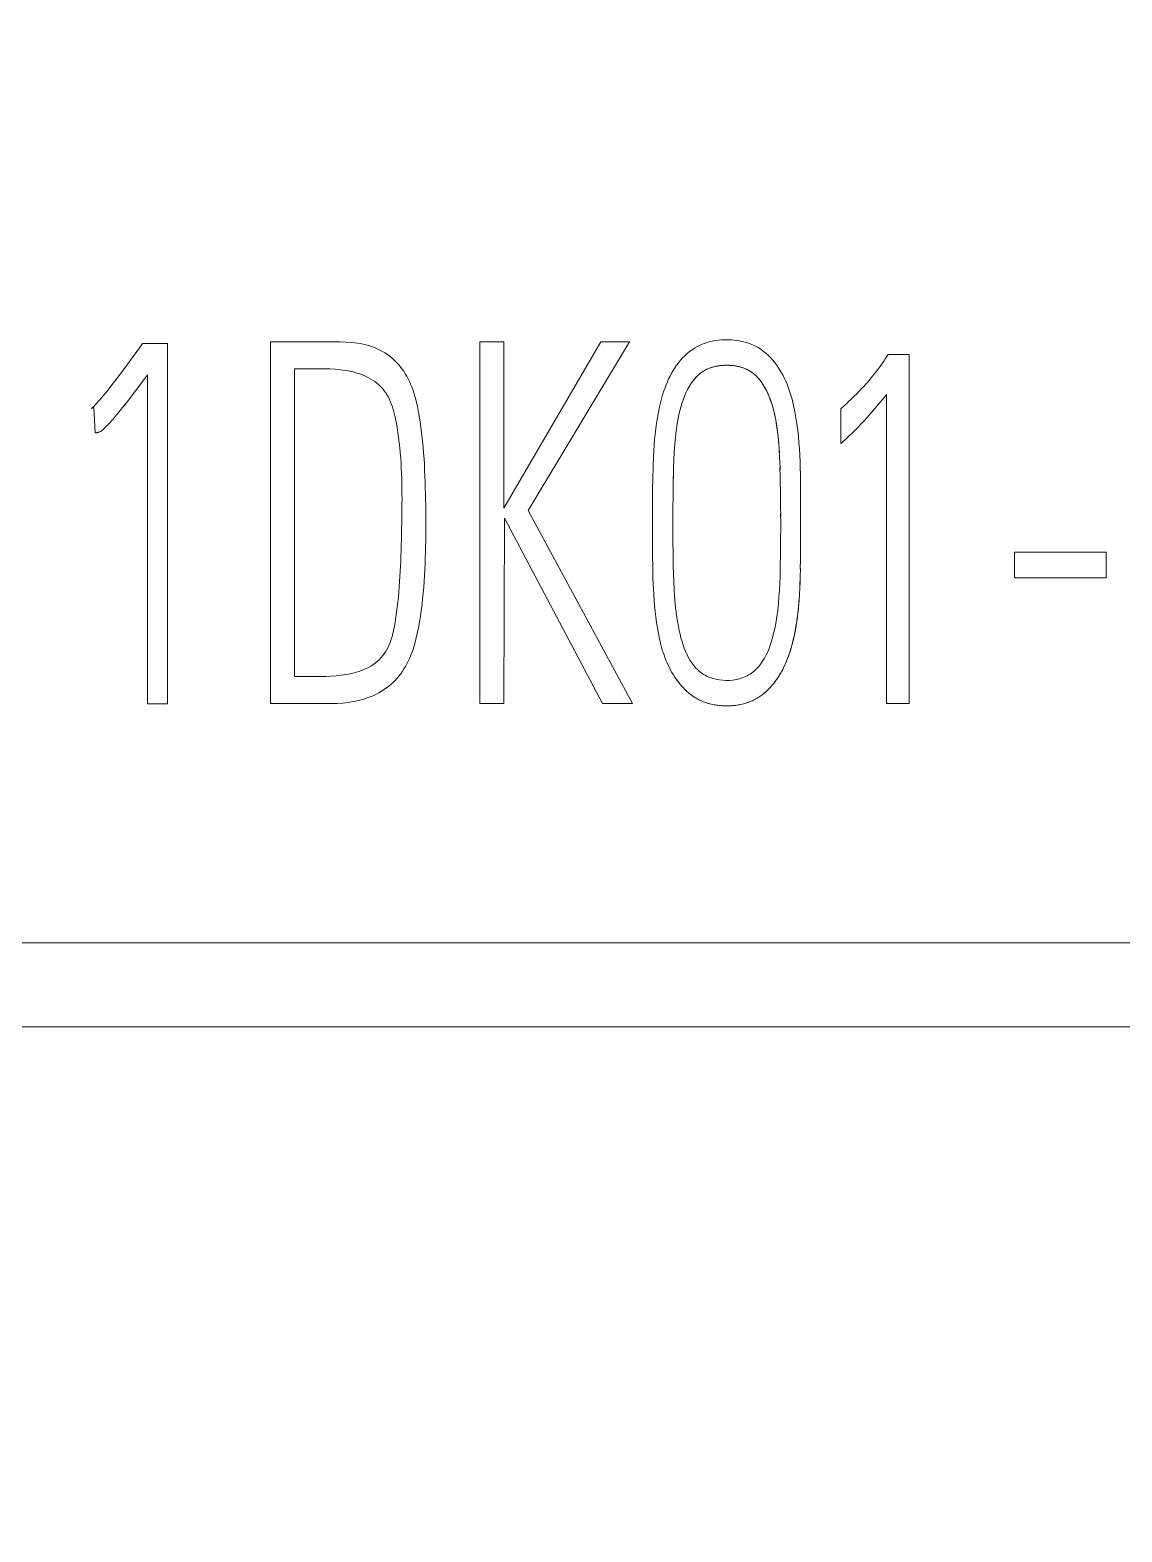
# Model space of a CAD drawing. Header units: millimetres. Extents: x 42356 to 50646, y 31507 to 39566.
# Drawn here: x 47607.36 to 47611.89, y 38417.58 to 38423.81 of the extents above; entities that cross this region are included whole.
import ezdxf

# ---------------------------------------------------------------- set-up
doc = ezdxf.new("R2010")
doc.units = ezdxf.units.MM
doc.set_wipeout_variables(frame=1)
doc.layers.add('000-PI-Oprema', color=30, linetype='Continuous', lineweight=5)
doc.layers.add('004-PI-DIN Šina', color=3, linetype='Continuous')

# ---------------------------------------------------------------- blocks, each defined once
blk = doc.blocks.new('*U116')
at = {"layer": '004-PI-DIN Šina'}
blk.add_lwpolyline([(0, -12.5), (650, -12.5)], dxfattribs=at)
blk = doc.blocks.new('A101_6ES7512-1DK01-0AB0')
at = {"layer": '000-PI-Oprema'}
for p, q in [((55.3342, -11.2749), (55.3342, -9.7749)), ((56.2023, -11.2749), (56.2023, -9.7749)), ((56.2023, -9.7749), (56.3019, -9.7749)), ((56.3019, -10.4641), (56.7035, -9.7749)), ((56.3019, -9.7749), (56.3019, -10.4641)), ((56.8231, -9.7749), (56.4031, -10.4751)), ((56.7035, -9.7749), (56.8231, -9.7749)), ((54.769, -9.8299), (54.7541, -9.8503)), ((54.7801, -9.8146), (54.769, -9.8299)), ((54.7912, -9.7992), (54.7801, -9.8146)), ((54.8029, -9.7824), (54.7912, -9.7992)), ((54.9077, -9.7824), (54.8029, -9.7824)), ((54.9077, -11.2764), (54.9077, -9.7824)), ((57.8954, -9.8269), (57.9824, -9.8269)), ((57.9824, -9.8269), (57.9824, -11.2749)), ((54.7204, -9.8959), (54.7053, -9.9162)), ((54.7316, -9.8807), (54.7204, -9.8959)), ((54.7541, -9.8503), (54.7316, -9.8807)), ((55.4338, -9.8872), (55.4338, -11.1626)), ((55.5583, -9.8872), (55.4338, -9.8872)), ((57.1478, -9.8869), (57.1436, -9.8888)), ((57.1476, -9.887), (57.1516, -9.8853)), ((57.1725, -9.8784), (57.1681, -9.8796)), ((57.1723, -9.8784), (57.1766, -9.8774)), ((57.1981, -9.8736), (57.1938, -9.8742)), ((57.1981, -9.8736), (57.2024, -9.8732)), ((57.2205, -9.8721), (57.2154, -9.8723)), ((57.2243, -9.872), (57.2197, -9.8721)), ((57.2241, -9.872), (57.2284, -9.872)), ((57.2465, -9.8729), (57.2415, -9.8725)), ((57.2459, -9.8728), (57.2503, -9.8732)), ((54.6747, -9.9563), (54.6669, -9.9663)), ((54.6824, -9.9463), (54.6747, -9.9563)), ((54.6938, -9.9313), (54.6824, -9.9463)), ((54.7053, -9.9162), (54.6938, -9.9313)), ((54.7762, -9.9762), (54.7901, -9.9577)), ((54.797, -9.9485), (54.7831, -9.967)), ((54.8108, -9.9299), (54.797, -9.9485)), ((54.797, -9.9485), (54.8039, -9.9392)), ((54.8246, -9.9114), (54.8039, -9.9392)), ((54.8246, -9.9114), (54.8246, -11.2764)), ((57.1075, -9.913), (57.1043, -9.9161)), ((57.3449, -9.9133), (57.3415, -9.9103)), ((54.7551, -10.0037), (54.7409, -10.022)), ((54.7551, -10.0037), (54.7692, -9.9854)), ((54.7762, -9.9762), (54.7622, -9.9946)), ((57.889, -11.2749), (57.889, -9.9931)), ((54.5915, -10.0509), (54.6015, -10.0467)), ((54.6015, -10.0467), (54.6066, -10.1527)), ((57.6992, -10.0533), (57.7155, -10.0381)), ((57.6992, -10.1966), (57.6992, -10.0533)), ((54.6472, -10.1318), (54.6594, -10.1194)), ((54.6594, -10.1195), (54.6634, -10.1152)), ((54.6633, -10.1153), (54.6673, -10.1109)), ((54.6673, -10.111), (54.675, -10.1023)), ((57.4443, -10.2333), (57.4433, -10.2175)), ((57.4451, -10.2491), (57.4463, -10.278)), ((57.4458, -10.2649), (57.4471, -10.3057)), ((57.0048, -10.323), (57.0044, -10.3415)), ((57.4469, -10.2966), (57.4478, -10.3335)), ((57.4477, -10.3282), (57.4483, -10.3612)), ((57.0032, -10.4893), (57.0038, -10.3902)), ((57.0037, -10.3969), (57.0041, -10.3586)), ((57.4488, -10.3915), (57.4483, -10.3599)), ((57.4492, -10.4232), (57.4488, -10.389)), ((57.4491, -10.4167), (57.4496, -10.4722)), ((57.4495, -10.4549), (57.4498, -10.4999)), ((57.5325, -10.5335), (57.5322, -10.4026)), ((55.8779, -10.5552), (55.8787, -10.5125)), ((56.3051, -10.5061), (56.3019, -11.2749)), ((56.711, -11.2749), (56.3051, -10.5061)), ((56.4031, -10.4751), (56.8356, -11.2749)), ((57.0031, -10.548), (57.0032, -10.4849)), ((57.5325, -10.5859), (57.5325, -10.5335)), ((57.5316, -10.6907), (57.5321, -10.6435)), ((57.5319, -10.6645), (57.5324, -10.6078)), ((58.4199, -10.6479), (58.4199, -10.754)), ((58.7993, -10.6479), (58.4199, -10.6479)), ((58.7993, -10.754), (58.7993, -10.6479)), ((57.5312, -10.7168), (57.5318, -10.6792)), ((58.4199, -10.754), (58.7993, -10.754)), ((57.529, -10.7955), (57.5277, -10.8222)), ((55.4338, -11.1626), (55.4554, -11.1627)), ((57.0424, -11.2062), (57.0462, -11.2104)), ((57.0462, -11.2103), (57.0502, -11.2145)), ((57.4007, -11.2145), (57.4047, -11.2103)), ((57.4046, -11.2104), (57.4085, -11.2062)), ((57.4084, -11.2062), (57.4122, -11.2019)), ((57.05, -11.2144), (57.0542, -11.2185)), ((57.054, -11.2184), (57.0582, -11.2224)), ((57.0581, -11.2223), (57.0624, -11.2262)), ((57.0622, -11.2261), (57.0666, -11.2299)), ((57.0664, -11.2297), (57.071, -11.2335)), ((57.0708, -11.2333), (57.0754, -11.237)), ((57.0752, -11.2368), (57.0799, -11.2403)), ((57.0797, -11.2402), (57.0844, -11.2436)), ((57.0843, -11.2435), (57.089, -11.2467)), ((57.0938, -11.2497), (57.0891, -11.2467)), ((57.1085, -11.258), (57.1035, -11.2554)), ((57.1238, -11.2652), (57.1291, -11.2674)), ((57.129, -11.2673), (57.1344, -11.2694)), ((57.1342, -11.2693), (57.1397, -11.2712)), ((57.1395, -11.2712), (57.145, -11.273)), ((57.1449, -11.2729), (57.1504, -11.2746)), ((57.3006, -11.2747), (57.3061, -11.2731)), ((57.3059, -11.2731), (57.3115, -11.2713)), ((57.3113, -11.2714), (57.3168, -11.2695)), ((57.3166, -11.2695), (57.322, -11.2675)), ((57.3218, -11.2675), (57.3272, -11.2654)), ((57.3271, -11.2654), (57.3323, -11.2631)), ((57.3523, -11.2527), (57.3474, -11.2555)), ((57.3523, -11.2527), (57.3571, -11.2498)), ((57.3619, -11.2467), (57.3571, -11.2498)), ((57.3618, -11.2468), (57.3666, -11.2436)), ((57.3665, -11.2436), (57.3712, -11.2403)), ((57.371, -11.2404), (57.3757, -11.2369)), ((57.3755, -11.237), (57.3801, -11.2334)), ((57.3799, -11.2336), (57.3845, -11.2298)), ((57.3842, -11.23), (57.3887, -11.2261)), ((57.3885, -11.2263), (57.3928, -11.2223)), ((57.3926, -11.2225), (57.3969, -11.2184)), ((57.3967, -11.2185), (57.4008, -11.2144)), ((54.8246, -11.2763), (54.9077, -11.2763)), ((55.5847, -11.2749), (55.3342, -11.2749)), ((56.3019, -11.2749), (56.2023, -11.2749)), ((56.8356, -11.2749), (56.711, -11.2749)), ((57.1503, -11.2745), (57.1558, -11.276)), ((57.1557, -11.276), (57.1612, -11.2774)), ((57.1667, -11.2786), (57.1612, -11.2774)), ((57.1668, -11.2786), (57.1723, -11.2797)), ((57.1779, -11.2807), (57.1722, -11.2797)), ((57.2058, -11.2839), (57.2115, -11.2842)), ((57.2114, -11.2842), (57.2171, -11.2844)), ((57.217, -11.2844), (57.2227, -11.2846)), ((57.2226, -11.2846), (57.2284, -11.2846)), ((57.2282, -11.2846), (57.234, -11.2845)), ((57.2338, -11.2845), (57.2396, -11.2843)), ((57.2394, -11.2843), (57.2452, -11.284)), ((57.2451, -11.284), (57.2508, -11.2836)), ((57.2951, -11.2762), (57.3007, -11.2747)), ((57.9824, -11.2749), (57.889, -11.2749)), ((87.06, -12.2676), (45.6645, -12.2676)), ((87.06, -12.6151), (43.5006, -12.6151))]:
    blk.add_line(p, q, dxfattribs=at)
for points in [[(55.3342, -9.7749), (55.5989, -9.7749), (55.6229, -9.775), (55.6469, -9.7757), (55.6709, -9.7773), (55.6828, -9.7786), (55.6947, -9.7802), (55.7065, -9.7822), (55.7183, -9.7846), (55.7301, -9.7874), (55.7418, -9.7907), (55.7535, -9.7946), (55.7649, -9.7989), (55.7762, -9.8037), (55.7872, -9.809), (55.798, -9.8148), (55.8085, -9.821), (55.8187, -9.8277), (55.8286, -9.8349), (55.8381, -9.8425), (55.8472, -9.8506), (55.8559, -9.859), (55.8642, -9.8679), (55.872, -9.8772), (55.8794, -9.8869), (55.8864, -9.8968), (55.893, -9.9071), (55.8992, -9.9176), (55.905, -9.9283), (55.9103, -9.9393), (55.9153, -9.9504), (55.92, -9.9618), (55.9242, -9.9732), (55.9317, -9.9963), (55.9381, -10.0198), (55.9436, -10.0436), (55.9483, -10.0675), (55.9525, -10.0915), (55.9561, -10.1155), (55.9593, -10.1395), (55.9622, -10.1635), (55.9648, -10.1876), (55.967, -10.2117), (55.969, -10.2358), (55.9707, -10.2599), (55.9722, -10.284), (55.9734, -10.3082), (55.9745, -10.3324), (55.9754, -10.3566), (55.9762, -10.3808), (55.9768, -10.405), (55.9774, -10.4292), (55.9778, -10.4534), (55.9781, -10.4776), (55.9783, -10.5019), (55.9784, -10.5261), (55.9783, -10.5504), (55.9782, -10.5746), (55.9778, -10.5989), (55.9774, -10.6231), (55.9768, -10.6473), (55.976, -10.6715), (55.9751, -10.6958), (55.974, -10.72), (55.9727, -10.7442), (55.9712, -10.7684), (55.9695, -10.7926), (55.9675, -10.8168), (55.9651, -10.8409), (55.9624, -10.865), (55.9594, -10.889), (55.956, -10.913), (55.9521, -10.9369), (55.9478, -10.9608), (55.943, -10.9846), (55.9375, -11.0082), (55.9311, -11.0316), (55.9237, -11.0547), (55.9152, -11.0774), (55.9105, -11.0885), (55.9054, -11.0995), (55.8999, -11.1103), (55.894, -11.1209), (55.8877, -11.1313), (55.8811, -11.1414), (55.874, -11.1513), (55.8666, -11.1608), (55.8589, -11.17), (55.8508, -11.1789), (55.8423, -11.1874), (55.8334, -11.1955), (55.8242, -11.2032), (55.8146, -11.2105), (55.8047, -11.2174), (55.7945, -11.224), (55.784, -11.23), (55.7733, -11.2357), (55.7623, -11.241), (55.7511, -11.2458), (55.7398, -11.2503), (55.7282, -11.2543), (55.7166, -11.2579), (55.7048, -11.2611), (55.693, -11.2639), (55.6812, -11.2664), (55.6693, -11.2685), (55.6573, -11.2703), (55.6332, -11.2729), (55.609, -11.2744), (55.5847, -11.2749)], [(57.5322, -10.4026), (57.5321, -10.3764), (57.5318, -10.3502), (57.5314, -10.324), (57.5308, -10.2978), (57.5299, -10.2716), (57.5287, -10.2455), (57.5272, -10.2193), (57.5254, -10.1932), (57.5232, -10.1671), (57.5204, -10.141), (57.5172, -10.1151), (57.5132, -10.0892), (57.5086, -10.0635), (57.5032, -10.0379), (57.4969, -10.0125), (57.4896, -9.9874), (57.4855, -9.9749), (57.4812, -9.9626), (57.4764, -9.9504), (57.4713, -9.9383), (57.4658, -9.9264), (57.4599, -9.9147), (57.4536, -9.9032), (57.4469, -9.892), (57.4398, -9.8809), (57.4322, -9.8701), (57.4242, -9.8597), (57.4158, -9.8495), (57.4069, -9.8398), (57.3976, -9.8306), (57.3879, -9.8218), (57.3777, -9.8136), (57.3671, -9.8059), (57.3561, -9.799), (57.3447, -9.7927), (57.3329, -9.7871), (57.3209, -9.7822), (57.3085, -9.778), (57.2959, -9.7744), (57.2831, -9.7715), (57.2702, -9.7692), (57.2572, -9.7676), (57.2441, -9.7665), (57.2311, -9.766), (57.218, -9.7661), (57.2049, -9.7667), (57.1918, -9.7679), (57.1789, -9.7697), (57.166, -9.7721), (57.1532, -9.7751), (57.1406, -9.7789), (57.1283, -9.7833), (57.1162, -9.7884), (57.1044, -9.7942), (57.093, -9.8007), (57.0821, -9.8078), (57.0717, -9.8155), (57.0617, -9.8237), (57.0522, -9.8325), (57.0431, -9.8417), (57.0344, -9.8513), (57.0261, -9.8614), (57.0183, -9.8719), (57.0109, -9.8827), (57.0038, -9.8938), (56.9972, -9.9053), (56.991, -9.917), (56.9852, -9.9289), (56.9798, -9.941), (56.9748, -9.9532), (56.9702, -9.9656), (56.9659, -9.9781)], [(57.7155, -10.0381), (57.7236, -10.0305), (57.7317, -10.0228), (57.7397, -10.0151), (57.7477, -10.0073), (57.7556, -9.9995), (57.7635, -9.9916), (57.7713, -9.9837), (57.7791, -9.9757), (57.7868, -9.9677), (57.7944, -9.9595), (57.8019, -9.9513), (57.8093, -9.943), (57.8166, -9.9346), (57.8239, -9.9262), (57.831, -9.9176), (57.838, -9.9089), (57.8449, -9.9002), (57.8516, -9.8913), (57.8583, -9.8824), (57.8648, -9.8734), (57.8712, -9.8643), (57.8774, -9.8551), (57.8836, -9.8458), (57.8895, -9.8364), (57.8954, -9.8269)], [(55.8787, -10.5125), (55.879, -10.4911), (55.8793, -10.4698), (55.8794, -10.4484), (55.8795, -10.4271), (55.8794, -10.4057), (55.8792, -10.3844), (55.8788, -10.3631), (55.8782, -10.3418), (55.8775, -10.3205), (55.8766, -10.2992), (55.8754, -10.2779), (55.874, -10.2566), (55.8723, -10.2354), (55.8703, -10.2141), (55.8681, -10.1929), (55.8656, -10.1717), (55.8627, -10.1505), (55.8595, -10.1292), (55.8558, -10.108), (55.8514, -10.0868), (55.8461, -10.0657), (55.8432, -10.0553), (55.8399, -10.0449), (55.8364, -10.0347), (55.8324, -10.0245), (55.828, -10.0146), (55.823, -10.0049), (55.8176, -9.9955), (55.8118, -9.9863), (55.8054, -9.9775), (55.7986, -9.969), (55.7913, -9.961), (55.7834, -9.9534), (55.7752, -9.9462), (55.7664, -9.9395), (55.7574, -9.9334), (55.748, -9.9277), (55.7384, -9.9225), (55.7286, -9.9177), (55.7186, -9.9134), (55.7084, -9.9095), (55.6981, -9.906), (55.6876, -9.9028), (55.6771, -9.9), (55.6665, -9.8976), (55.6559, -9.8954), (55.6452, -9.8935), (55.6237, -9.8906), (55.602, -9.8886), (55.5801, -9.8875), (55.5583, -9.8872)], [(57.1075, -9.9131), (57.1107, -9.9102), (57.114, -9.9074), (57.1175, -9.9047), (57.121, -9.9021), (57.1246, -9.8996), (57.1283, -9.8972)], [(57.125, -9.8993), (57.1219, -9.9014), (57.1189, -9.9036), (57.116, -9.9058), (57.1131, -9.9082), (57.1103, -9.9106)], [(57.1281, -9.8973), (57.132, -9.8949), (57.1358, -9.8928), (57.1397, -9.8907), (57.1436, -9.8888)], [(57.1444, -9.8884), (57.141, -9.89), (57.1377, -9.8917), (57.1345, -9.8935), (57.1312, -9.8954)], [(57.1513, -9.8854), (57.1556, -9.8837), (57.1597, -9.8822), (57.1639, -9.8809), (57.1681, -9.8796)], [(57.1689, -9.8794), (57.1654, -9.8804), (57.1618, -9.8815), (57.1583, -9.8827), (57.1548, -9.884)], [(57.1761, -9.8775), (57.1809, -9.8764), (57.1852, -9.8756), (57.1895, -9.8749), (57.1938, -9.8742)], [(57.1944, -9.8741), (57.1907, -9.8747), (57.1871, -9.8753), (57.1834, -9.8759), (57.1798, -9.8767)], [(57.2019, -9.8732), (57.2067, -9.8728), (57.211, -9.8725), (57.2154, -9.8723)], [(57.2168, -9.8722), (57.2131, -9.8724), (57.2093, -9.8726), (57.2056, -9.8729)], [(57.228, -9.872), (57.2328, -9.8721), (57.2372, -9.8723), (57.2415, -9.8725)], [(57.2428, -9.8726), (57.2391, -9.8724), (57.2354, -9.8722), (57.2317, -9.8721)], [(57.2502, -9.8732), (57.2546, -9.8737), (57.2589, -9.8743), (57.2632, -9.875), (57.2675, -9.8757), (57.2718, -9.8766), (57.276, -9.8776)], [(57.2723, -9.8767), (57.2687, -9.876), (57.265, -9.8753), (57.2613, -9.8747), (57.2576, -9.8741), (57.2539, -9.8736)], [(57.276, -9.8776), (57.2802, -9.8786), (57.2844, -9.8798), (57.2886, -9.8811), (57.2927, -9.8825), (57.2968, -9.884), (57.3009, -9.8856)], [(57.2974, -9.8842), (57.2939, -9.8829), (57.2904, -9.8817), (57.2869, -9.8805), (57.2833, -9.8795), (57.2797, -9.8785)], [(57.3009, -9.8856), (57.3049, -9.8873), (57.3089, -9.8891), (57.3128, -9.8911), (57.3166, -9.8931), (57.3204, -9.8953), (57.3241, -9.8975)], [(57.3209, -9.8956), (57.3177, -9.8937), (57.3144, -9.8919), (57.3111, -9.8902), (57.3077, -9.8886), (57.3043, -9.887)], [(57.3241, -9.8975), (57.3277, -9.8999), (57.3313, -9.9023), (57.3348, -9.9049), (57.3382, -9.9076), (57.3415, -9.9103)], [(57.3421, -9.9109), (57.3393, -9.9085), (57.3364, -9.9062), (57.3334, -9.9039), (57.3304, -9.9017), (57.3273, -9.8996)], [(57.0041, -10.36), (57.0047, -10.3271), (57.0056, -10.2955), (57.0068, -10.264), (57.0085, -10.2325), (57.0107, -10.2011), (57.0135, -10.1697), (57.0152, -10.154), (57.0172, -10.1383), (57.0194, -10.1227), (57.0218, -10.1071), (57.0247, -10.0916), (57.0278, -10.0762), (57.0313, -10.0608), (57.0353, -10.0455), (57.0398, -10.0303), (57.0448, -10.0153), (57.0504, -10.0006), (57.0568, -9.9862), (57.0638, -9.9721), (57.0676, -9.9652), (57.0716, -9.9584), (57.0758, -9.9517), (57.0802, -9.9451), (57.0849, -9.9387), (57.0898, -9.9324)], [(57.0898, -9.9324), (57.0925, -9.9289), (57.0953, -9.9256), (57.0982, -9.9223), (57.1012, -9.9192), (57.1043, -9.9161)], [(57.1048, -9.9156), (57.1021, -9.9182), (57.0995, -9.9209), (57.097, -9.9237), (57.0945, -9.9265), (57.0921, -9.9294)], [(57.3448, -9.9132), (57.348, -9.9162), (57.3511, -9.9193), (57.3542, -9.9224), (57.3571, -9.9257), (57.36, -9.929), (57.3628, -9.9324)], [(57.3604, -9.9295), (57.358, -9.9266), (57.3555, -9.9238), (57.3529, -9.9211), (57.3503, -9.9185), (57.3477, -9.9159)], [(57.4422, -10.2017), (57.4409, -10.1859), (57.4394, -10.1702), (57.4376, -10.1545), (57.4356, -10.1388), (57.4334, -10.1231), (57.4308, -10.1075), (57.428, -10.092), (57.4248, -10.0765), (57.4211, -10.0611), (57.4192, -10.0534), (57.417, -10.0458), (57.4148, -10.0382), (57.4125, -10.0307), (57.41, -10.0232), (57.4073, -10.0158), (57.4046, -10.0084), (57.4016, -10.0011), (57.3985, -9.9939), (57.3953, -9.9867), (57.3919, -9.9796), (57.3883, -9.9726), (57.3845, -9.9657), (57.3806, -9.9588), (57.3764, -9.9521), (57.3721, -9.9454), (57.3676, -9.9388), (57.3628, -9.9324)], [(57.3628, -9.9324), (57.371, -9.9438), (57.3786, -9.9555), (57.3856, -9.9676), (57.392, -9.9799), (57.3979, -9.9925), (57.4033, -10.0053), (57.4082, -10.0183), (57.4127, -10.0315), (57.4167, -10.0448), (57.4204, -10.0582), (57.4237, -10.0718), (57.4267, -10.0854), (57.4293, -10.099), (57.4317, -10.1127), (57.4358, -10.14), (57.4391, -10.1674), (57.4417, -10.195), (57.4437, -10.2226), (57.4452, -10.2503)], [(54.6669, -9.9663), (54.6591, -9.9762), (54.6551, -9.9811), (54.6512, -9.986), (54.6472, -9.9909), (54.6432, -9.9957), (54.6391, -10.0005), (54.635, -10.0054), (54.6309, -10.0101), (54.6268, -10.0149), (54.6226, -10.0196), (54.6183, -10.0242), (54.6141, -10.0289), (54.6097, -10.0334), (54.6054, -10.038), (54.6009, -10.0425), (54.5964, -10.0468), (54.594, -10.0489), (54.5915, -10.0509)], [(54.6826, -10.0936), (54.6901, -10.0849), (54.6975, -10.076), (54.7049, -10.0671), (54.7122, -10.0582), (54.7195, -10.0492), (54.7267, -10.0401), (54.7409, -10.022)], [(56.9659, -9.9781), (56.959, -10.0002), (56.9529, -10.0224), (56.9474, -10.0447), (56.9426, -10.0671), (56.9384, -10.0896), (56.9347, -10.1122), (56.9316, -10.1349), (56.9289, -10.1576), (56.9266, -10.1804), (56.9248, -10.2032), (56.9233, -10.2261), (56.9221, -10.2491), (56.9204, -10.2951), (56.9193, -10.3411), (56.9186, -10.3871), (56.9182, -10.4331), (56.9181, -10.4791), (56.9182, -10.5251), (56.9188, -10.6632)], [(57.889, -9.9931), (57.8811, -10.003), (57.8732, -10.0129), (57.8652, -10.0227), (57.8571, -10.0325), (57.849, -10.0422), (57.8408, -10.0518), (57.8325, -10.0614), (57.8242, -10.071), (57.8158, -10.0805), (57.8073, -10.0899), (57.7987, -10.0992), (57.7901, -10.1085), (57.7814, -10.1177), (57.7726, -10.1268), (57.7637, -10.1359), (57.7547, -10.1448), (57.7457, -10.1537), (57.7366, -10.1625), (57.7274, -10.1712), (57.7181, -10.1798), (57.7087, -10.1882), (57.6992, -10.1966)], [(54.6975, -10.0761), (54.6901, -10.0849), (54.6826, -10.0937), (54.675, -10.1024)], [(54.7338, -10.0311), (54.7194, -10.0492), (54.7122, -10.0582)], [(54.6066, -10.1527), (54.607, -10.1527), (54.6074, -10.1527), (54.6078, -10.1527), (54.6082, -10.1527), (54.6086, -10.1526), (54.6091, -10.1526), (54.6095, -10.1526), (54.6099, -10.1525), (54.6103, -10.1525), (54.6107, -10.1524), (54.6111, -10.1524), (54.6115, -10.1523), (54.6119, -10.1522), (54.6123, -10.1522), (54.6127, -10.1521), (54.6131, -10.152), (54.6139, -10.1519), (54.6146, -10.1517), (54.6154, -10.1515), (54.6162, -10.1513), (54.617, -10.1511), (54.6178, -10.1509), (54.6186, -10.1506), (54.6193, -10.1504), (54.6201, -10.1501), (54.6209, -10.1499), (54.6216, -10.1496), (54.6224, -10.1493), (54.6232, -10.149), (54.6239, -10.1488)], [(54.6594, -10.1195), (54.6553, -10.1236), (54.6512, -10.1277), (54.6471, -10.1316), (54.6428, -10.1355), (54.6384, -10.1394), (54.6362, -10.1413), (54.6339, -10.1431), (54.6315, -10.1448), (54.6291, -10.1463), (54.6266, -10.1476), (54.6253, -10.1482), (54.6239, -10.1488)], [(54.6239, -10.1488), (54.6267, -10.1476), (54.6293, -10.1463), (54.6318, -10.1449), (54.6342, -10.1433), (54.6365, -10.1416), (54.6388, -10.1397), (54.641, -10.1379), (54.6431, -10.1359), (54.6472, -10.1318)], [(57.4497, -10.4865), (57.4498, -10.5277), (57.4498, -10.5554), (57.4497, -10.5832), (57.4494, -10.6109), (57.4491, -10.6387), (57.4487, -10.6664), (57.4483, -10.6941), (57.4477, -10.7219), (57.447, -10.7496), (57.446, -10.7773), (57.4446, -10.805), (57.4427, -10.8327), (57.4403, -10.8604), (57.4373, -10.888), (57.4335, -10.9155), (57.429, -10.9428), (57.4237, -10.9702), (57.4206, -10.9838), (57.4173, -10.9974), (57.4136, -11.0109), (57.4095, -11.0242), (57.4051, -11.0373), (57.4001, -11.0502), (57.3947, -11.0629), (57.3887, -11.0753), (57.3822, -11.0873), (57.375, -11.099), (57.3672, -11.1103), (57.3587, -11.1212), (57.3542, -11.1265), (57.3495, -11.1315), (57.3446, -11.1363), (57.3394, -11.1409), (57.3341, -11.1452), (57.3285, -11.1492), (57.3228, -11.1529), (57.3169, -11.1564), (57.3109, -11.1597), (57.3047, -11.1627), (57.2984, -11.1654), (57.292, -11.1679), (57.2854, -11.1701), (57.2788, -11.1721), (57.2652, -11.1753), (57.2514, -11.1775), (57.2375, -11.1788), (57.2234, -11.1791), (57.2094, -11.1784), (57.1954, -11.1769), (57.1817, -11.1744), (57.1682, -11.171), (57.1616, -11.1689), (57.1551, -11.1665), (57.1487, -11.1639), (57.1424, -11.1609), (57.1364, -11.1577), (57.1304, -11.1541), (57.1246, -11.1503), (57.119, -11.1463), (57.1135, -11.142), (57.1083, -11.1375), (57.1032, -11.1328), (57.0983, -11.1278), (57.0937, -11.1227), (57.0892, -11.1174), (57.081, -11.1063), (57.0735, -11.0946), (57.0666, -11.0826), (57.0603, -11.0703), (57.0546, -11.0576), (57.0494, -11.0447), (57.0448, -11.0316), (57.0408, -11.0182)], [(55.4554, -11.1627), (55.4986, -11.1632), (55.5202, -11.1634), (55.5418, -11.1633), (55.5634, -11.1628), (55.5849, -11.1619), (55.6063, -11.1603), (55.6277, -11.1579), (55.6489, -11.1547), (55.6595, -11.1527), (55.67, -11.1504), (55.6805, -11.1479), (55.6909, -11.145), (55.7011, -11.1417), (55.7113, -11.1381), (55.7213, -11.1342), (55.7311, -11.1298), (55.7407, -11.125), (55.7501, -11.1197), (55.7592, -11.114), (55.768, -11.1077), (55.7763, -11.101), (55.7843, -11.0937), (55.7918, -11.086), (55.7989, -11.0778), (55.8054, -11.0693), (55.8115, -11.0604), (55.817, -11.0512), (55.8219, -11.0416), (55.8263, -11.0318), (55.8301, -11.0218), (55.8336, -11.0117), (55.8367, -11.0014), (55.8422, -10.9807), (55.8468, -10.9597), (55.8507, -10.9385), (55.8541, -10.9174), (55.8571, -10.8963), (55.8598, -10.8751), (55.8622, -10.8539), (55.8644, -10.8327), (55.8663, -10.8114), (55.868, -10.7901), (55.8695, -10.7688), (55.8709, -10.7475), (55.8722, -10.7261), (55.8732, -10.7047), (55.8742, -10.6834), (55.8751, -10.662), (55.8758, -10.6406), (55.8764, -10.6193), (55.877, -10.5979), (55.8779, -10.5552)], [(57.0408, -11.0182), (57.0364, -11.0028), (57.0325, -10.9874), (57.0289, -10.9719), (57.0257, -10.9564), (57.0228, -10.9408), (57.0201, -10.9253), (57.0178, -10.9097), (57.0157, -10.8941), (57.0139, -10.8785), (57.0123, -10.8628), (57.0097, -10.8315), (57.0078, -10.8001), (57.0064, -10.7686), (57.0053, -10.7372), (57.0045, -10.7057), (57.0039, -10.6741), (57.0035, -10.6426), (57.0032, -10.6111), (57.0031, -10.5795), (57.0031, -10.548)], [(57.5322, -10.6383), (57.5323, -10.6121), (57.5325, -10.572)], [(56.9188, -10.6632), (56.9193, -10.7092), (56.9202, -10.7552), (56.922, -10.8012), (56.9233, -10.8241), (56.9249, -10.8471), (56.9268, -10.87), (56.9291, -10.893), (56.9319, -10.9159), (56.935, -10.9388), (56.9385, -10.9617), (56.9426, -10.9845), (56.9473, -11.0072), (56.9527, -11.0297), (56.9589, -11.0518), (56.9624, -11.0628), (56.966, -11.0736), (56.9699, -11.0843), (56.974, -11.095), (56.9784, -11.1055), (56.9831, -11.1158), (56.9881, -11.1261), (56.9933, -11.1362), (56.9989, -11.1461), (57.0047, -11.1559), (57.0109, -11.1655), (57.0174, -11.1749), (57.0243, -11.1841), (57.035, -11.1976)], [(57.5313, -10.715), (57.5306, -10.7507), (57.5294, -10.7864), (57.5286, -10.8043)], [(57.529, -10.7955), (57.53, -10.7692), (57.5307, -10.743)], [(57.4194, -11.1931), (57.4274, -11.1827), (57.435, -11.1719), (57.4422, -11.161), (57.449, -11.1498), (57.4554, -11.1384), (57.4614, -11.1268), (57.4671, -11.115), (57.4723, -11.103), (57.4773, -11.0909), (57.4819, -11.0787), (57.4863, -11.0663), (57.4903, -11.0538), (57.4975, -11.0286), (57.5038, -11.0031), (57.5092, -10.9775), (57.5138, -10.9518), (57.5177, -10.9259), (57.521, -10.9), (57.5237, -10.874), (57.5259, -10.8478), (57.5277, -10.8217)], [(57.5265, -10.84), (57.5251, -10.8578), (57.5236, -10.8756), (57.5217, -10.8934), (57.5197, -10.9111), (57.5173, -10.9288)], [(57.5146, -10.9464), (57.5117, -10.964), (57.5084, -10.9815)], [(57.5047, -10.999), (57.5007, -11.0164), (57.4962, -11.0337), (57.4912, -11.0509), (57.4886, -11.0594), (57.4858, -11.0678)], [(57.4828, -11.0762), (57.4798, -11.0846), (57.4765, -11.0929), (57.4732, -11.1011), (57.4697, -11.1093), (57.466, -11.1174)], [(57.4496, -11.1489), (57.445, -11.1565), (57.4403, -11.164), (57.4354, -11.1715), (57.4302, -11.1788), (57.4249, -11.186), (57.4194, -11.1931)], [(57.4621, -11.1254), (57.4581, -11.1333), (57.4539, -11.1411)], [(57.0137, -11.1696), (57.0118, -11.1669), (57.01, -11.1642), (57.0083, -11.1615)], [(57.0203, -11.1789), (57.0194, -11.1776), (57.0184, -11.1763), (57.0174, -11.1749), (57.0165, -11.1736), (57.0155, -11.1723)], [(57.0273, -11.188), (57.0263, -11.1867), (57.0253, -11.1854), (57.0243, -11.1841), (57.0233, -11.1828), (57.0223, -11.1815), (57.0213, -11.1802)], [(57.0315, -11.1931), (57.0304, -11.1919), (57.0294, -11.1906), (57.0284, -11.1893)], [(57.0424, -11.2062), (57.0387, -11.2019), (57.035, -11.1976)], [(57.4194, -11.1931), (57.4158, -11.1976), (57.4122, -11.2019)], [(57.0938, -11.2497), (57.0987, -11.2526), (57.1036, -11.2554)], [(57.1085, -11.258), (57.1136, -11.2606), (57.1186, -11.2629)], [(57.1239, -11.2652), (57.1187, -11.263), (57.1136, -11.2606)], [(57.3323, -11.2631), (57.3374, -11.2607), (57.3424, -11.2582), (57.3474, -11.2555)], [(57.2002, -11.2835), (57.1946, -11.283), (57.189, -11.2823), (57.1834, -11.2816), (57.1778, -11.2807)], [(57.1779, -11.2807), (57.1834, -11.2816), (57.189, -11.2823), (57.1946, -11.283), (57.2002, -11.2835), (57.2059, -11.2839)], [(57.2507, -11.2836), (57.2563, -11.2831), (57.262, -11.2825), (57.2676, -11.2817)], [(57.2675, -11.2817), (57.2619, -11.2825), (57.2564, -11.2831)], [(57.2675, -11.2817), (57.2732, -11.2809), (57.2787, -11.2799)], [(57.2842, -11.2788), (57.2786, -11.2799), (57.2731, -11.2809)], [(57.2952, -11.2762), (57.2897, -11.2776), (57.2842, -11.2788)]]:
    blk.add_lwpolyline(points, dxfattribs=at)

msp = doc.modelspace()

# ---------------------------------------------------------------- block references
msp.add_blockref('*U116', (47483.0259, 38434.519))

# ---------------------------------------------------------------- next in the draw order: wipeouts: each hides what was drawn before it
msp.add_wipeout([(47553.0259, 38490.8385), (47653.0259, 38490.8385), (47653.0259, 38373.7385), (47553.0259, 38373.7385)]).dxf.layer = '000-PI-Oprema'

# ---------------------------------------------------------------- next in the draw order: block references
at = {"layer": '000-PI-Oprema'}
msp.add_blockref('A101_6ES7512-1DK01-0AB0', (47553.0259, 38432.2885), dxfattribs=at)

doc.saveas('drawing.dxf')
